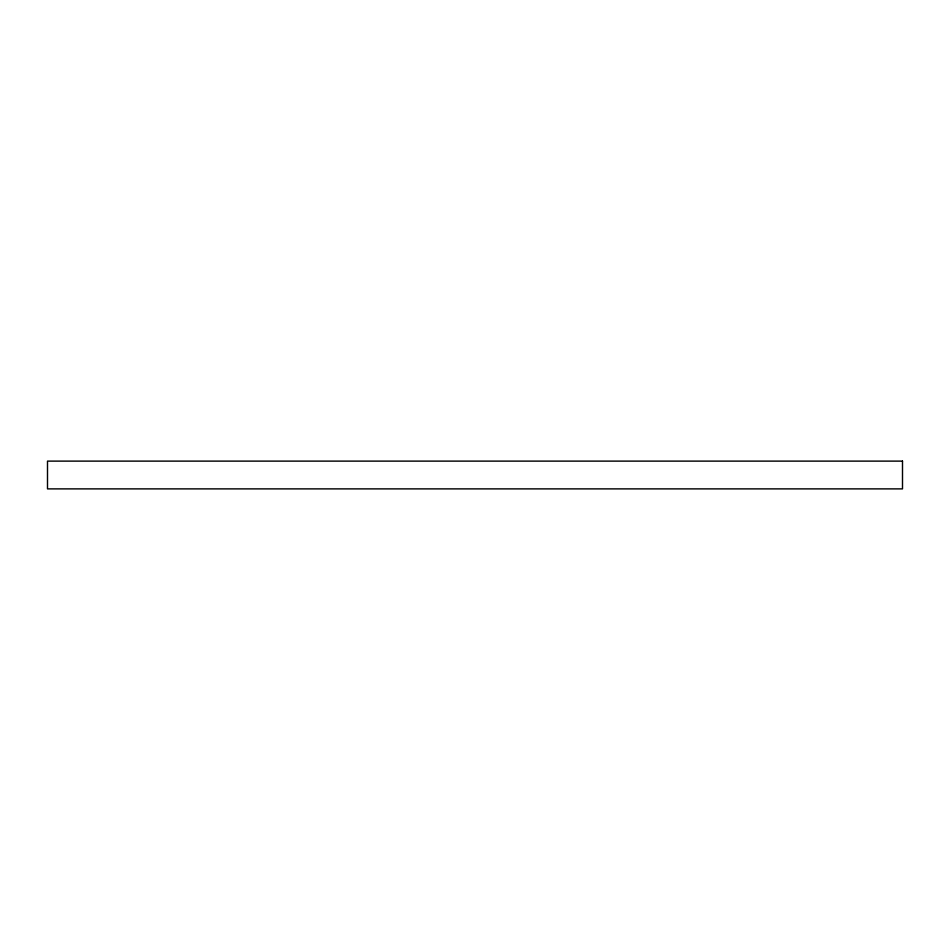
<?xml version="1.0" encoding="UTF-8"?>
<svg xmlns="http://www.w3.org/2000/svg" width="950" height="950" viewBox="0 0 950 950"><rect width="100%" height="100%" fill="white"/><g stroke="black" fill="none" stroke-linecap="round" stroke-linejoin="round"><path stroke-width="1.43" d="M902.5 461.118L47.5 461.118L47.5 488.882L902.5 488.882L902.5 461.118"/></g></svg>
